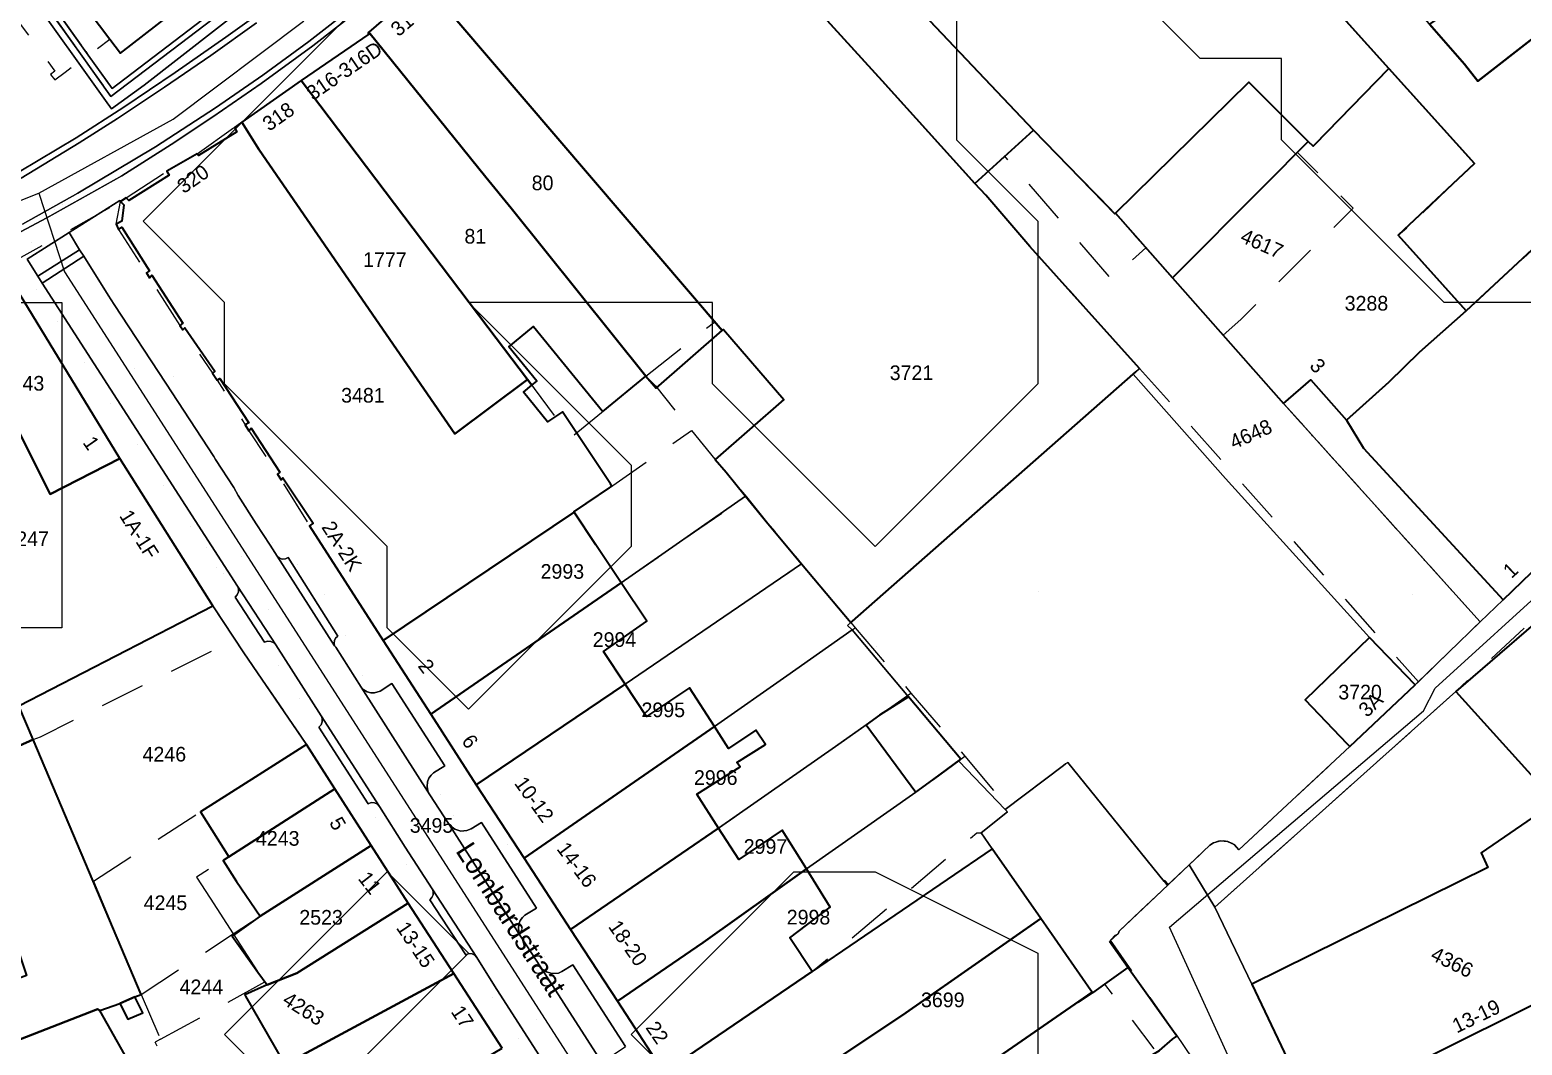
# Model space of a CAD drawing. Header units: metres. Extents: x 0 to 105485, y 0 to 425721.
# Drawn here: x 105150.5 to 105242.3, y 425186.8 to 425249.3 of the extents above; entities that cross this region are included whole.
import ezdxf
from ezdxf.enums import TextEntityAlignment as Align

# ---------------------------------------------------------------- set-up
doc = ezdxf.new("R2010")
doc.units = ezdxf.units.M
doc.header["$MEASUREMENT"] = 0
doc.linetypes.add('IE-TERREINAFSCHEIDING_KUNSTMATIG-SO', pattern=[11, 4, -1, 4, -2])
doc.linetypes.add('KG-PERCEEL-SO', pattern=[19, 5.5, -4, 5.5, -4])
for name, color, linetype, lineweight in [('B-XX-GK-KADEMUUR-G', 150, 'Continuous', 18), ('B-XX-GR-BOOM-G', 90, 'Continuous', 13), ('B-XX-IE-MEUBILAIR-G', 7, 'Continuous', 18), ('B-XX-IE-TERREINAFSCHEIDING_KUNSTMATIG_HEKWERK-G', 20, 'IE-TERREINAFSCHEIDING_KUNSTMATIG-SO', 18), ('B-XX-IE-TERREINAFSCHEIDING_KUNSTMATIG_MUUR-G', 90, 'IE-TERREINAFSCHEIDING_KUNSTMATIG-SO', 18), ('B-XX-KG-GRENS_PERCEEL-G', 150, 'KG-PERCEEL-SO', 18), ('B-XX-KG-GRENS_PERCEEL-T', 150, 'KG-PERCEEL-SO', 18), ('B-XX-OG-BEBOUWING-G', 7, 'Continuous', 35), ('B-XX-OG-BEBOUWING_HUISNUMMER-T', 7, 'Continuous', 18), ('B-XX-OG-BEBOUWING_STRAATNAAM-T', 7, 'Continuous', 18), ('B-XX-OG-GRENS-G', 7, 'Continuous', 18), ('B-XX-OG-TERREIN_ERF-G', 7, 'Continuous', 18), ('B-XX-VH-OPENVERHARDING-G', 90, 'Continuous', 18), ('B-XX-VH-OPENVERHARDING_BETONSTRAATSTEEN-G', 90, 'Continuous', 18), ('B-XX-VW-MARKERING-G', 7, 'Continuous', 18)]:
    doc.layers.add(name, color=color, linetype=linetype, lineweight=lineweight)
doc.layers.add('GIS-WEGVAKKEN', color=2, linetype='Continuous')

msp = doc.modelspace()

# ---------------------------------------------------------------- linework, layer by layer
at = {"layer": 'B-XX-GK-KADEMUUR-G', "ltscale": 0.5}
msp.add_lwpolyline([(105150.916, 425252.2), (105150.879, 425252.234), (105150.548, 425251.993), (105150.657, 425251.839), (105151.146, 425251.154), (105151.203, 425251.195), (105153.841, 425247.494), (105155.303, 425245.443), (105155.506, 425245.158), (105168.211, 425254.835), (105167.999, 425255.114), (105155.581, 425245.656), (105154.123, 425247.701)], close=True, dxfattribs=at)
at = {"layer": 'B-XX-GR-BOOM-G', "color": 0, "true_color": 0x604a38}
for points in [[(105212.531, 425214.753, 3.148), (105212.531, 425214.753, 5.948)], [(105235.521, 425214.542, 2.593), (105235.521, 425214.542, 5.393)], [(105202.618, 425211.379, 2.885), (105202.618, 425211.379, 5.685)]]:
    msp.add_polyline3d(points, dxfattribs=at)
at = {"layer": 'B-XX-IE-MEUBILAIR-G', "color": 0, "true_color": 0x604a38}
for points in [[(105167.677, 425248.542, 3.32), (105167.677, 425248.542, 4.82)], [(105154.059, 425242.62, 3.304), (105154.059, 425242.62, 4.804)], [(105155.994, 425240.712, 3.288), (105155.994, 425240.712, 4.788)], [(105152.537, 425238.496, 3.304), (105152.537, 425238.496, 4.804)], [(105152.03, 425238.186, 3.302), (105152.03, 425238.186, 4.802)], [(105150.636, 425236.207, 3.291), (105150.636, 425236.207, 4.791)], [(105150.94, 425233.324, 3.231), (105150.94, 425233.324, 6.231)], [(105152.254, 425231.33, 3.109), (105152.254, 425231.33, 6.109)], [(105153.89, 425228.814, 2.974), (105153.89, 425228.814, 5.974)], [(105156.966, 425228.459, 2.895), (105156.966, 425228.459, 4.395)], [(105159.374, 425227.942, 2.925), (105159.374, 425227.942, 4.425)], [(105155.485, 425226.309, 2.877), (105155.485, 425226.309, 5.877)], [(105157.132, 425223.754, 2.782), (105157.132, 425223.754, 5.782)], [(105156.192, 425222.704, 2.796), (105156.192, 425222.704, 4.296)], [(105158.763, 425221.247, 2.652), (105158.763, 425221.247, 5.652)], [(105160.376, 425218.751, 2.518), (105160.376, 425218.751, 5.518)], [(105161.369, 425217.414, 2.44), (105161.369, 425217.414, 5.44)], [(105165.449, 425217.747, 2.435), (105165.449, 425217.747, 5.435)], [(105163.518, 425216.904, 2.388), (105163.518, 425216.904, 5.388)], [(105161.979, 425216.206, 2.406), (105161.979, 425216.206, 5.406)], [(105162.437, 425215.829, 2.421), (105162.437, 425215.829, 5.421)], [(105167.012, 425216.416, 2.297), (105167.012, 425216.416, 5.297)], [(105168.634, 425214.549, 2.245), (105168.634, 425214.549, 3.745)], [(105165.21, 425213.618, 2.275), (105165.21, 425213.618, 3.775)], [(105169.933, 425212.008, 2.246), (105169.933, 425212.008, 3.746)], [(105169.457, 425211.109, 2.219), (105169.457, 425211.109, 3.719)], [(105165.821, 425210.181, 2.279), (105165.821, 425210.181, 5.279)], [(105166.785, 425209.672, 2.241), (105166.785, 425209.672, 3.741)], [(105170.988, 425209.559, 2.226), (105170.988, 425209.559, 5.226)], [(105167.123, 425208.175, 2.237), (105167.123, 425208.175, 5.237)], [(105175.764, 425202.237, 2.055), (105175.764, 425202.237, 5.055)], [(105175.698, 425201.366, 2.007), (105175.698, 425201.366, 3.507)], [(105176.556, 425200.946, 2.008), (105176.556, 425200.946, 5.008)], [(105171.806, 425200.835, 1.969), (105171.806, 425200.835, 4.969)], [(105179.907, 425199.16, 1.97), (105179.907, 425199.16, 3.47)], [(105173.601, 425199.019, 1.926), (105173.601, 425199.019, 3.426)], [(105173.706, 425197.939, 1.896), (105173.706, 425197.939, 4.896)], [(105181.289, 425193.538, 1.809), (105181.289, 425193.538, 4.809)], [(105181.383, 425192.51, 1.788), (105181.383, 425192.51, 3.288)], [(105182.147, 425192.277, 1.787), (105182.147, 425192.277, 4.787)], [(105179.098, 425190.489, 1.67), (105179.098, 425190.489, 3.17)], [(105178.968, 425189.792, 1.666), (105178.968, 425189.792, 4.666)], [(105181.689, 425188.424, 1.638), (105181.689, 425188.424, 3.138)], [(105180.577, 425187.249, 1.63), (105180.577, 425187.249, 4.63)]]:
    msp.add_polyline3d(points, dxfattribs=at)
at = {"layer": 'B-XX-IE-TERREINAFSCHEIDING_KUNSTMATIG_HEKWERK-G', "ltscale": 0.5, "flags": 128}
for points in [[(105220.796, 425234.005), (105217.286, 425237.989)], [(105239.712, 425212.859), (105227.625, 425226.28)]]:
    msp.add_lwpolyline(points, dxfattribs=at)
at = {"layer": 'B-XX-IE-TERREINAFSCHEIDING_KUNSTMATIG_HEKWERK-G', "color": 0, "ltscale": 0.5, "true_color": 0x8c7868}
for points in [[(105220.796, 425234.005, 3.39), (105219.041, 425235.997, 3.433), (105217.286, 425237.989, 3.491)], [(105239.712, 425212.859, 1.827), (105237.985, 425214.776, 2.097), (105236.259, 425216.694, 2.281), (105234.532, 425218.611, 2.52), (105232.805, 425220.528, 2.744), (105231.078, 425222.445, 2.862), (105229.352, 425224.363, 2.967), (105227.625, 425226.28, 3.069)]]:
    msp.add_polyline3d(points, dxfattribs=at)
at = {"layer": 'B-XX-IE-TERREINAFSCHEIDING_KUNSTMATIG_MUUR-G', "ltscale": 0.5, "flags": 128}
for points in [[(105150.657, 425251.839), (105151.146, 425251.154), (105151.203, 425251.195), (105153.841, 425247.494), (105155.303, 425245.443), (105155.506, 425245.158)], [(105150.916, 425252.2), (105154.123, 425247.701), (105155.581, 425245.656)], [(105163.688, 425210.952), (105167.53, 425205.332)], [(105218.05, 425191.618), (105216.91, 425193.223), (105217.476, 425193.737)]]:
    msp.add_lwpolyline(points, dxfattribs=at)
at = {"layer": 'B-XX-IE-TERREINAFSCHEIDING_KUNSTMATIG_MUUR-G', "color": 0, "ltscale": 0.5, "true_color": 0x8c7868}
for points in [[(105150.657, 425251.839, 3.67), (105151.146, 425251.154, 3.3), (105151.203, 425251.195, 3.3), (105152.522, 425249.345, 3.137), (105153.841, 425247.494, 3.259), (105155.303, 425245.443, 3.31), (105155.506, 425245.158, 3.303)], [(105150.916, 425252.2, 3.631), (105152.519, 425249.95, 3.169), (105154.123, 425247.701, 2.919), (105155.581, 425245.656, 3.288)], [(105163.688, 425210.952, 2.425), (105164.969, 425209.079, 2.394), (105166.249, 425207.205, 2.291), (105167.53, 425205.332, 0)], [(105218.05, 425191.618, 1.607), (105216.91, 425193.223, 1.607), (105217.476, 425193.737, 1.587)]]:
    msp.add_polyline3d(points, dxfattribs=at)
at = {"layer": 'B-XX-KG-GRENS_PERCEEL-G', "ltscale": 0.5, "flags": 128}
for points in [[(105190.934, 425265.798), (105202.118, 425253.777), (105212.234, 425243.088), (105215.123, 425240.129)], [(105187.534, 425262.982), (105198.697, 425250.771), (105202.942, 425246.118), (105208.632, 425239.816)], [(105236.585, 425249.593), (105238.736, 425247.138), (105239.56, 425246.089), (105250.564, 425254.684)], [(105171.38, 425249.101), (105174.832, 425252.129)], [(105174.832, 425252.129), (105182.14, 425243.565), (105192.646, 425231.314)], [(105148.804, 425251.127), (105152.07, 425246.722), (105151.8, 425246.516), (105152.065, 425246.186), (105152.694, 425246.656), (105155.45, 425248.678), (105156.098, 425247.817), (105159.006, 425250.083), (105159.185, 425250.111)], [(105231.466, 425249.793), (105234.101, 425246.871)], [(105167.202, 425246.132), (105171.381, 425248.99), (105171.322, 425249.05), (105171.38, 425249.101)], [(105171.38, 425249.101), (105178.567, 425240.203), (105180.128, 425238.284), (105188.401, 425227.969)], [(105238.852, 425231.986), (105239.649, 425232.691), (105246.734, 425239.267), (105255.834, 425247.763)], [(105228.476, 425241.722), (105229.141, 425242.391), (105229.432, 425242.101), (105234.101, 425246.871)], [(105234.101, 425246.871), (105239.366, 425241.03), (105235.193, 425237.078)], [(105163.566, 425243.577), (105167.128, 425246.081), (105167.202, 425246.132)], [(105167.202, 425246.132), (105178.693, 425230.973), (105181.135, 425227.766)], [(105160.807, 425241.642), (105163.113, 425243.259)], [(105163.113, 425243.259), (105163.566, 425243.577)], [(105163.566, 425243.577), (105164.619, 425241.876), (105176.669, 425224.412), (105181.135, 425227.766)], [(105158.951, 425240.557), (105160.807, 425241.642)], [(105208.632, 425239.816), (105210.46, 425241.48), (105217.02, 425233.93), (105219.144, 425235.854)], [(105228.476, 425241.722), (105220.788, 425233.998)], [(105223.896, 425230.489), (105224.991, 425231.453), (105231.899, 425238.298), (105230.128, 425240.041), (105228.476, 425241.722)], [(105156.444, 425238.934), (105158.951, 425240.557)], [(105208.632, 425239.816), (105209.31, 425239.095), (105211.31, 425236.771)], [(105215.123, 425240.129), (105217.268, 425237.971), (105219.144, 425235.854)], [(105148.895, 425234.663), (105156.106, 425238.707)], [(105155.826, 425237.31), (105156.106, 425238.707)], [(105156.106, 425238.707), (105156.444, 425238.934)], [(105241.121, 425214.22), (105245.776, 425218.704), (105249.02, 425221.89), (105257.851, 425230.772), (105264.433, 425237.71)], [(105155.826, 425237.31), (105155.972, 425236.981), (105157.705, 425234.316), (105157.88, 425234.017), (105159.751, 425231.082), (105161.764, 425228.16), (105162.052, 425227.728), (105163.989, 425224.615), (105165.766, 425221.934), (105165.986, 425221.59), (105167.718, 425218.776), (105172.257, 425211.726)], [(105211.31, 425236.771), (105212.021, 425235.945), (105218.771, 425228.442)], [(105238.852, 425231.986), (105234.666, 425236.641), (105235.193, 425237.078)], [(105219.144, 425235.854), (105220.788, 425233.998)], [(105265.464, 425236.42), (105257.047, 425227.326), (105247.94, 425217.643), (105247.45, 425217.109), (105238.213, 425208.59), (105223.388, 425195.326), (105225.668, 425190.601)], [(105148.895, 425234.663), (105155.879, 425223.198), (105156.058, 425222.915)], [(105220.788, 425233.998), (105223.896, 425230.489)], [(105145.661, 425232.875), (105151.778, 425220.705), (105156.058, 425222.915)], [(105188.401, 425227.969), (105192.646, 425231.314)], [(105238.852, 425231.986), (105235.988, 425229.449), (105234.096, 425227.591), (105231.485, 425225.263), (105232.571, 425223.496), (105241.121, 425214.22)], [(105223.896, 425230.489), (105226.681, 425227.329), (105239.712, 425212.859)], [(105139.088, 425229.898), (105144.787, 425215.791), (105149.226, 425204.949), (105150.728, 425205.637)], [(105218.771, 425228.442), (105235.911, 425209.188)], [(105181.135, 425227.766), (105183.782, 425224.17), (105188.401, 425227.969)], [(105188.401, 425227.969), (105188.991, 425227.368), (105191.211, 425224.634)], [(105186.167, 425221.112), (105191.211, 425224.634)], [(105191.211, 425224.634), (105192.642, 425222.87), (105193.35, 425222.06), (105194.585, 425220.542)], [(105156.058, 425222.915), (105161.779, 425213.857), (105163.137, 425211.791)], [(105172.257, 425211.726), (105181.374, 425217.85), (105186.167, 425221.112)], [(105175.177, 425207.19), (105186.896, 425215.266), (105191.725, 425218.632), (105194.585, 425220.542)], [(105194.585, 425220.542), (105195.912, 425218.911), (105197.98, 425216.439)], [(105187.139, 425209.034), (105194.05, 425213.777), (105197.98, 425216.439)], [(105197.98, 425216.439), (105201.008, 425212.822)], [(105239.712, 425212.859), (105241.121, 425214.22)], [(105201.008, 425212.822), (105201.278, 425212.505)], [(105235.911, 425209.188), (105239.712, 425212.859)], [(105180.916, 425198.342), (105192.623, 425206.435), (105197.078, 425209.553), (105201.093, 425212.375)], [(105201.093, 425212.375), (105201.278, 425212.505)], [(105201.278, 425212.505), (105204.708, 425208.492)], [(105235.716, 425208.999), (105232.914, 425211.912), (105228.95, 425208.077), (105231.693, 425205.195)], [(105150.728, 425205.637), (105151.174, 425205.802), (105163.137, 425211.791)], [(105163.137, 425211.791), (105163.688, 425210.952), (105167.535, 425205.325)], [(105172.257, 425211.726), (105175.177, 425207.19)], [(105235.716, 425208.999), (105235.911, 425209.188)], [(105177.978, 425202.842), (105187.139, 425209.034)], [(105202.773, 425207.12), (105204.708, 425208.492)], [(105204.708, 425208.492), (105208.023, 425204.611)], [(105231.693, 425205.195), (105235.716, 425208.999)], [(105175.177, 425207.19), (105177.877, 425202.996), (105177.978, 425202.842)], [(105183.777, 425193.959), (105192.881, 425200.189), (105200.076, 425205.209), (105202.773, 425207.12)], [(105150.728, 425205.637), (105154.394, 425197.013), (105154.432, 425196.925)], [(105161.011, 425201.182), (105164.604, 425203.472), (105167.535, 425205.325)], [(105167.535, 425205.325), (105171.512, 425199.128)], [(105207.78, 425204.426), (105208.023, 425204.611)], [(105208.023, 425204.611), (105210.649, 425201.454)], [(105224.878, 425198.855), (105231.693, 425205.195)], [(105186.66, 425189.543), (105191.931, 425193.165), (105198.277, 425197.678), (105206.057, 425203.149), (105207.735, 425204.382)], [(105207.735, 425204.382), (105207.78, 425204.426)], [(105210.649, 425201.454), (105214.208, 425204.13), (105214.357, 425204.218), (105220.276, 425196.901)], [(105177.978, 425202.842), (105180.916, 425198.342)], [(105244.345, 425201.807), (105239.762, 425198.662), (105240.171, 425197.766), (105231.328, 425193.397), (105225.668, 425190.601)], [(105154.432, 425196.925), (105161.011, 425201.182)], [(105161.011, 425201.182), (105162.772, 425198.427), (105160.767, 425197.165), (105161.618, 425195.877)], [(105209.02, 425199.89), (105210.639, 425201.185), (105210.491, 425201.335), (105210.649, 425201.454)], [(105164.687, 425194.77), (105171.512, 425199.128)], [(105171.512, 425199.128), (105173.788, 425195.582)], [(105189.52, 425185.162), (105198.643, 425191.379), (105208.752, 425199.892)], [(105208.752, 425199.892), (105209.02, 425199.89)], [(105220.472, 425196.659), (105223.094, 425199.139)], [(105224.878, 425198.855), (105224.692, 425199.077), (105224.458, 425199.249), (105224.191, 425199.361), (105223.904, 425199.406), (105223.615, 425199.383), (105223.34, 425199.292), (105223.094, 425199.139)], [(105180.916, 425198.342), (105183.777, 425193.959)], [(105154.432, 425196.925), (105157.368, 425189.961)], [(105217.51, 425193.86), (105220.472, 425196.659)], [(105220.276, 425196.901), (105220.472, 425196.659)], [(105161.618, 425195.877), (105163.034, 425193.684)], [(105164.977, 425190.737), (105165.114, 425190.547), (105166.936, 425191.275), (105173.788, 425195.582)], [(105173.788, 425195.582), (105173.821, 425195.53), (105176.602, 425191.249)], [(105163.034, 425193.684), (105164.687, 425194.77)], [(105157.368, 425189.961), (105163.034, 425193.684)], [(105163.034, 425193.684), (105164.555, 425191.326)], [(105183.777, 425193.959), (105186.66, 425189.543)], [(105220.996, 425187.517), (105216.969, 425193.299), (105217.51, 425193.86)], [(105225.668, 425190.601), (105229.467, 425182.619), (105250.519, 425193.089)], [(105160.702, 425182.646), (105165.156, 425185.337), (105166.054, 425185.894), (105166.201, 425185.655), (105176.602, 425191.249)], [(105164.555, 425191.326), (105164.977, 425190.737)], [(105176.602, 425191.249), (105179.577, 425186.666)], [(105145.559, 425185.508), (105154.681, 425189.062), (105154.829, 425188.971), (105156.053, 425189.407), (105156.98, 425189.816), (105157.368, 425189.961)], [(105157.368, 425189.961), (105158.564, 425187.211)], [(105158.564, 425187.211), (105164.977, 425190.737)], [(105195.144, 425176.443), (105204.066, 425181.952), (105212.663, 425187.889), (105215.868, 425190.064), (105216.617, 425190.593), (105219.652, 425186.63)], [(105186.66, 425189.543), (105189.52, 425185.162)], [(105158.564, 425187.211), (105158.226, 425187.025)], [(105220.996, 425187.517), (105228.239, 425176.834), (105226.982, 425176.174)], [(105160.702, 425182.646), (105158.226, 425187.025)]]:
    msp.add_lwpolyline(points, dxfattribs=at)
at = {"layer": 'B-XX-OG-BEBOUWING-G', "ltscale": 0.5}
for points in [[(105231.466, 425249.793), (105229.52, 425251.954), (105227.388, 425249.919), (105226.061, 425251.241), (105223.052, 425254.334), (105220.5, 425251.946), (105211.146, 425261.347), (105199.742, 425273.094), (105190.934, 425265.798), (105202.118, 425253.777), (105212.234, 425243.088), (105217.249, 425237.953), (105217.286, 425237.989), (105225.478, 425246.036), (105229.141, 425242.391), (105229.432, 425242.101), (105229.522, 425242.189), (105234.101, 425246.871)], [(105176.869, 425263.44), (105176.67, 425263.712), (105176.418, 425264.057), (105176.144, 425264.434), (105175.847, 425264.842), (105175.55, 425265.249), (105175.203, 425265.726), (105173.927, 425267.476), (105173.778, 425267.367), (105173.503, 425267.749), (105164.256, 425260.896), (105164.518, 425260.543), (105155.541, 425255.384), (105155.509, 425255.176), (105152.038, 425253.212), (105152.145, 425253.069), (105155.45, 425248.678), (105156.098, 425247.817), (105159.006, 425250.083), (105159.185, 425250.111), (105167.516, 425256.2), (105167.574, 425256.05)], [(105190.934, 425265.798), (105187.534, 425262.982), (105198.697, 425250.771), (105202.942, 425246.118), (105208.632, 425239.816), (105212.234, 425243.088), (105202.118, 425253.777)], [(105187.534, 425262.982), (105187.043, 425262.575), (105187.22, 425262.395), (105175.46, 425252.288), (105175.253, 425252.498), (105174.832, 425252.129), (105193.105, 425230.78), (105193.179, 425230.845), (105196.888, 425226.539), (105192.66, 425222.85), (105193.35, 425222.06), (105194.542, 425220.595), (105195.912, 425218.911), (105197.981, 425216.439), (105201.008, 425212.822), (105201.116, 425212.917), (105218.372, 425228.091), (105218.54, 425228.24), (105218.771, 425228.442), (105212.021, 425235.945), (105209.31, 425239.095), (105208.632, 425239.816), (105202.942, 425246.118), (105198.697, 425250.771)], [(105250.564, 425254.684), (105248.701, 425257.654), (105239.399, 425251.419), (105238.711, 425251.009), (105236.585, 425249.593), (105238.736, 425247.138), (105239.56, 425246.089)], [(105255.834, 425247.763), (105255.211, 425248.51), (105250.827, 425254.265), (105250.564, 425254.684), (105239.56, 425246.089), (105238.736, 425247.138), (105236.585, 425249.593), (105234.345, 425252.149), (105231.466, 425249.793), (105234.101, 425246.871), (105239.366, 425241.03), (105234.666, 425236.641), (105238.852, 425231.986)], [(105171.38, 425249.101), (105178.567, 425240.203), (105180.128, 425238.284), (105188.401, 425227.969), (105189.038, 425227.232), (105193.105, 425230.78), (105174.832, 425252.129)], [(105180.128, 425238.284), (105178.567, 425240.203), (105171.38, 425249.101), (105171.322, 425249.05), (105171.381, 425248.99), (105167.202, 425246.132), (105178.693, 425230.973), (105181.135, 425227.766), (105181.398, 425227.406), (105181.708, 425227.66), (105179.979, 425229.777), (105181.507, 425231.025), (105185.77, 425225.805), (105188.401, 425227.969)], [(105255.834, 425247.763), (105238.852, 425231.986), (105235.988, 425229.449), (105234.096, 425227.591), (105231.484, 425225.263), (105232.543, 425223.542), (105241.121, 425214.22), (105245.776, 425218.704), (105243.533, 425220.927), (105246.716, 425223.995), (105249.02, 425221.89), (105257.851, 425230.772), (105264.433, 425237.71), (105258.039, 425245.12)], [(105238.852, 425231.986), (105234.666, 425236.641), (105239.366, 425241.03), (105234.101, 425246.871), (105229.522, 425242.189), (105229.432, 425242.101), (105229.141, 425242.391), (105226.431, 425239.668), (105220.796, 425234.005), (105227.625, 425226.28), (105229.297, 425227.744), (105231.484, 425225.263), (105234.096, 425227.591), (105235.988, 425229.449)], [(105167.202, 425246.132), (105163.566, 425243.577), (105164.619, 425241.876), (105176.669, 425224.412), (105181.135, 425227.766), (105178.693, 425230.973)], [(105183.992, 425219.608), (105183.98, 425219.625), (105186.32, 425221.214), (105186.225, 425221.358), (105183.287, 425225.782), (105182.363, 425225.168), (105180.88, 425226.984), (105181.398, 425227.406), (105181.135, 425227.766), (105176.669, 425224.412), (105164.619, 425241.876), (105163.566, 425243.577), (105163.113, 425243.259), (105163.26, 425242.99), (105160.895, 425241.522), (105160.807, 425241.642), (105158.951, 425240.557), (105159.098, 425240.318), (105156.613, 425238.762), (105156.444, 425238.934), (105156.106, 425238.707), (105156.313, 425238.497), (105156.185, 425237.486), (105155.826, 425237.31), (105155.972, 425236.981), (105156.182, 425237.128), (105157.884, 425234.434), (105157.705, 425234.316), (105157.88, 425234.017), (105158.031, 425234.165), (105159.94, 425231.23), (105159.751, 425231.082), (105159.936, 425230.813), (105160.056, 425230.931), (105161.908, 425228.265), (105161.764, 425228.16), (105162.052, 425227.728), (105162.201, 425227.816), (105163.993, 425225.091), (105163.767, 425224.98), (105163.989, 425224.615), (105164.139, 425224.762), (105165.901, 425222.067), (105165.766, 425221.934), (105165.986, 425221.59), (105166.077, 425221.708), (105167.957, 425218.923), (105167.718, 425218.776), (105172.257, 425211.726)], [(105247.45, 425217.109), (105245.745, 425215.251), (105243.583, 425213.216), (105238.213, 425208.59), (105244.345, 425201.807), (105244.495, 425201.925), (105245.142, 425201.056), (105249.474, 425204.585), (105253.059, 425207.505), (105251.989, 425208.967), (105253.619, 425210.179), (105255.871, 425212.332), (105257.9, 425209.486), (105262.978, 425214.74), (105264.241, 425216.157), (105274.463, 425227.349), (105265.464, 425236.42), (105257.047, 425227.326)], [(105149.09, 425234.343), (105148.895, 425234.663), (105145.661, 425232.875), (105151.778, 425220.705), (105156.058, 425222.915)], [(105156.058, 425222.915), (105151.778, 425220.705), (105145.661, 425232.875), (105145.186, 425232.612), (105139.453, 425230.061), (105139.179, 425229.939), (105139.088, 425229.898), (105145.292, 425214.54), (105147.127, 425210.029), (105149.226, 425204.949), (105150.726, 425205.636), (105149.846, 425207.712), (105161.779, 425213.857)], [(105141.718, 425197.663), (105147.451, 425199.606), (105150.323, 425191.125), (105144.438, 425188.945), (105145.558, 425185.508), (105154.681, 425189.062), (105154.829, 425188.971), (105156.053, 425189.407), (105156.98, 425189.816), (105157.368, 425189.961), (105150.726, 425205.636), (105149.226, 425204.949), (105147.127, 425210.029), (105145.292, 425214.54), (105139.088, 425229.898), (105131.862, 425227.492)], [(105186.896, 425215.266), (105185.331, 425217.606), (105183.992, 425219.608), (105172.257, 425211.726), (105175.177, 425207.19)], [(105186.896, 425215.266), (105175.177, 425207.19), (105177.978, 425202.842), (105187.139, 425209.034), (105185.809, 425211.053), (105188.475, 425212.904)], [(105232.914, 425211.912), (105228.95, 425208.077), (105231.51, 425205.387), (105231.693, 425205.195), (105235.716, 425208.999)], [(105192.623, 425206.435), (105191.088, 425208.802), (105188.452, 425207.04), (105187.139, 425209.034), (105177.978, 425202.842), (105180.916, 425198.342)], [(105204.561, 425208.253), (105202.773, 425207.12), (105201.961, 425206.545), (105205.003, 425202.407), (105206.058, 425203.149), (105207.78, 425204.426)], [(105192.882, 425200.189), (105191.536, 425202.279), (105194.2, 425203.952), (105193.994, 425204.222), (105195.761, 425205.337), (105195.173, 425206.206), (105193.496, 425205.089), (105192.623, 425206.435), (105180.916, 425198.342), (105183.777, 425193.959)], [(105162.772, 425198.426), (105169.289, 425202.592), (105167.53, 425205.332), (105164.604, 425203.472), (105161.011, 425201.182)], [(105169.289, 425202.592), (105162.772, 425198.426), (105162.417, 425198.203), (105162.411, 425198.199), (105163.235, 425196.905), (105164.687, 425194.77), (105171.512, 425199.128)], [(105245.816, 425199.889), (105245.142, 425201.056), (105244.495, 425201.925), (105244.345, 425201.807), (105239.762, 425198.662), (105240.171, 425197.766), (105225.668, 425190.601), (105229.467, 425182.619), (105250.519, 425193.089)], [(105198.277, 425197.678), (105196.785, 425200.058), (105194.12, 425198.266), (105192.882, 425200.189), (105183.777, 425193.959), (105186.66, 425189.543), (105191.931, 425193.165)], [(105173.788, 425195.582), (105171.512, 425199.128), (105164.687, 425194.77), (105162.969, 425193.537), (105164.555, 425191.326), (105165.114, 425190.547), (105166.936, 425191.275)], [(105189.52, 425185.162), (105192.332, 425180.802), (105204.184, 425188.7), (105212.689, 425194.625), (105209.7, 425198.914), (105198.643, 425191.379)], [(105198.277, 425197.678), (105191.931, 425193.165), (105186.66, 425189.543), (105189.52, 425185.162), (105198.643, 425191.379), (105197.262, 425193.445), (105199.75, 425195.328)], [(105173.788, 425195.582), (105166.936, 425191.275), (105165.114, 425190.547), (105164.569, 425190.304), (105163.739, 425189.934), (105163.779, 425189.864), (105166.054, 425185.894), (105166.201, 425185.655), (105176.601, 425191.249)], [(105192.332, 425180.802), (105195.144, 425176.443), (105204.066, 425181.952), (105206.08, 425183.343), (105215.841, 425190.102), (105215.77, 425190.205), (105212.689, 425194.625), (105204.184, 425188.7)], [(105179.577, 425186.666), (105176.601, 425191.249), (105166.201, 425185.655), (105166.054, 425185.894), (105165.156, 425185.337), (105168.183, 425180.844), (105167.434, 425180.344), (105167.963, 425179.625), (105168.831, 425180.153), (105168.768, 425180.262)], [(105195.144, 425176.443), (105197.465, 425172.829), (105205.039, 425177.478), (105208.427, 425179.59), (105212.333, 425182.025), (105215.113, 425183.866), (105215.794, 425184.317), (105215.949, 425184.046), (105219.789, 425186.4), (105219.994, 425186.526), (105220.799, 425187.219), (105221.047, 425187.398), (105218.05, 425191.618), (105216.617, 425190.593), (105215.868, 425190.064), (105215.85, 425190.09), (105215.841, 425190.102), (105206.08, 425183.343), (105204.066, 425181.952)], [(105156.003, 425179.569), (105158.361, 425181.11), (105158.99, 425181.611), (105154.829, 425188.971), (105154.681, 425189.062), (105145.558, 425185.508), (105147.044, 425180.95), (105153.297, 425184.192), (105155.486, 425179.231)], [(105156.98, 425189.816), (105156.053, 425189.407), (105156.551, 425188.45), (105157.477, 425188.829)]]:
    msp.add_lwpolyline(points, close=True, dxfattribs=at)
at = {"layer": 'B-XX-OG-GRENS-G'}
for points in [[(105207.5, 425257.5, 2.85), (105207.5, 425242.5, 3.406), (105212.5, 425237.5, 3.451), (105212.5, 425227.5, 3.462), (105207.5, 425222.5, 3.506), (105202.5, 425217.5, 3.415), (105192.5, 425227.5, 3.599), (105192.5, 425232.5, 3.504), (105187.5, 425232.5, 3.589), (105182.5, 425232.5, 2.804), (105177.5, 425232.5, 2.792), (105182.5, 425227.5, 2.762), (105187.5, 425222.5, 2.417), (105187.5, 425217.5, 2.42), (105177.5, 425207.5, 2.241), (105172.5, 425212.5, 2.306), (105172.5, 425217.5, 2.323), (105167.5, 425222.5, 2.581), (105162.5, 425227.5, 2.928), (105162.5, 425232.5, 3.067), (105157.5, 425237.5, 3.421), (105167.5, 425247.5, 3.306), (105172.5, 425252.5, 3.312)], [(105252.5, 425252.5, 2.21), (105257.5, 425247.5, 1.962), (105257.5, 425232.5, 1.679), (105242.5, 425232.5, 3.932), (105237.5, 425232.5, 4.255), (105227.5, 425242.5, 3.48), (105227.5, 425247.5, 3.454), (105222.5, 425247.5, 3.487), (105212.5, 425257.5, 3.109)]]:
    msp.add_polyline3d(points, dxfattribs=at)
for points in [[(105137.5, 425232.5, 3.274), (105152.5, 425232.5, 3.099), (105152.5, 425227.5, 2.962), (105152.5, 425212.5, 2.273), (105137.5, 425212.5, 2.327), (105132.5, 425222.5, 2.94)], [(105172.5, 425197.5, 1.87), (105177.5, 425192.5, 1.669), (105167.5, 425182.5, 1.889), (105162.5, 425187.5, 2.269)], [(105197.5, 425197.5, 1.758), (105202.5, 425197.5, 1.781), (105212.5, 425192.5, 1.626), (105212.5, 425182.5, 1.521), (105207.5, 425172.5, 1.243), (105197.5, 425172.5, 1.433), (105192.5, 425182.5, 1.642), (105187.5, 425187.5, 1.752)]]:
    msp.add_polyline3d(points, close=True, dxfattribs=at)
at = {"layer": 'B-XX-OG-TERREIN_ERF-G', "ltscale": 0.5}
for points in [[(105217.286, 425237.989), (105220.796, 425234.005), (105226.431, 425239.668), (105229.141, 425242.391), (105225.478, 425246.036)], [(105220.796, 425234.005), (105217.286, 425237.989), (105217.249, 425237.953), (105212.234, 425243.088), (105208.632, 425239.816), (105209.31, 425239.095), (105212.021, 425235.945), (105218.771, 425228.442), (105218.54, 425228.24), (105218.372, 425228.091), (105224.04, 425221.667), (105232.914, 425211.912), (105235.716, 425208.999), (105235.818, 425209.098), (105239.712, 425212.859), (105227.625, 425226.28)], [(105186.896, 425215.266), (105194.542, 425220.595), (105193.35, 425222.06), (105192.66, 425222.85), (105196.888, 425226.539), (105193.179, 425230.845), (105193.105, 425230.78), (105189.038, 425227.232), (105188.401, 425227.969), (105185.77, 425225.805), (105181.507, 425231.025), (105179.979, 425229.777), (105181.708, 425227.66), (105181.398, 425227.406), (105180.88, 425226.984), (105182.363, 425225.168), (105183.287, 425225.782), (105186.225, 425221.358), (105186.32, 425221.214), (105183.98, 425219.625), (105183.992, 425219.608), (105185.331, 425217.606)], [(105232.914, 425211.912), (105224.04, 425221.667), (105218.372, 425228.091), (105201.116, 425212.917), (105201.008, 425212.822), (105200.798, 425212.645), (105201.093, 425212.375), (105204.561, 425208.253), (105207.78, 425204.426), (105207.66, 425204.308), (105210.491, 425201.335), (105214.086, 425204.038), (105214.208, 425204.13), (105214.357, 425204.218), (105220.276, 425196.901), (105220.307, 425196.99), (105220.536, 425196.72), (105221.815, 425197.93), (105223.094, 425199.139), (105223.318, 425199.282), (105223.741, 425199.402), (105224.179, 425199.364), (105224.575, 425199.174), (105224.878, 425198.855), (105231.693, 425205.195), (105231.51, 425205.387), (105228.95, 425208.077)], [(105231.484, 425225.263), (105229.297, 425227.744), (105227.625, 425226.28), (105239.712, 425212.859), (105241.121, 425214.22), (105232.543, 425223.542)], [(105197.981, 425216.439), (105195.912, 425218.911), (105194.542, 425220.595), (105186.896, 425215.266), (105188.475, 425212.904), (105185.809, 425211.053), (105187.139, 425209.034)], [(105197.981, 425216.439), (105187.139, 425209.034), (105188.452, 425207.04), (105191.088, 425208.802), (105192.623, 425206.435), (105197.078, 425209.553), (105201.093, 425212.375), (105200.798, 425212.645), (105201.008, 425212.822)], [(105201.961, 425206.545), (105202.773, 425207.12), (105204.561, 425208.253), (105201.093, 425212.375), (105197.078, 425209.553), (105192.623, 425206.435), (105193.496, 425205.089), (105195.173, 425206.206), (105195.761, 425205.337), (105193.994, 425204.222), (105194.2, 425203.952), (105191.536, 425202.279), (105192.882, 425200.189), (105200.076, 425205.209)], [(105239.762, 425198.662), (105244.345, 425201.807), (105238.213, 425208.59), (105223.388, 425195.326), (105225.668, 425190.601), (105240.171, 425197.766)], [(105205.003, 425202.407), (105201.961, 425206.545), (105200.076, 425205.209), (105192.882, 425200.189), (105194.12, 425198.266), (105196.785, 425200.058), (105198.277, 425197.678)], [(105210.491, 425201.335), (105207.66, 425204.308), (105207.78, 425204.426), (105206.058, 425203.149), (105205.003, 425202.407), (105198.277, 425197.678), (105199.75, 425195.328), (105197.262, 425193.445), (105198.643, 425191.379), (105209.7, 425198.914), (105209.02, 425199.89), (105210.639, 425201.185)], [(105220.536, 425196.72), (105220.307, 425196.99), (105220.276, 425196.901), (105214.357, 425204.218), (105214.208, 425204.13), (105214.086, 425204.038), (105210.491, 425201.335), (105210.639, 425201.185), (105209.02, 425199.89), (105209.7, 425198.914), (105212.689, 425194.625), (105215.77, 425190.205), (105215.841, 425190.102), (105215.85, 425190.09), (105215.868, 425190.064), (105216.617, 425190.593), (105218.05, 425191.618), (105216.91, 425193.223), (105217.476, 425193.737), (105217.51, 425193.86), (105220.127, 425196.334)]]:
    msp.add_lwpolyline(points, close=True, dxfattribs=at)
msp.add_lwpolyline([(105166.054, 425185.894), (105163.779, 425189.864), (105163.739, 425189.934), (105164.569, 425190.304), (105165.114, 425190.547), (105164.555, 425191.326), (105162.969, 425193.537), (105164.687, 425194.77), (105163.235, 425196.905), (105162.411, 425198.199), (105162.417, 425198.203), (105162.772, 425198.426), (105161.011, 425201.182), (105164.604, 425203.472), (105167.53, 425205.332), (105163.688, 425210.952), (105161.779, 425213.857), (105149.846, 425207.712), (105150.726, 425205.636), (105157.368, 425189.961), (105156.98, 425189.816), (105157.477, 425188.829), (105156.551, 425188.45), (105156.053, 425189.407), (105154.829, 425188.971), (105158.99, 425181.611)], dxfattribs=at)
at = {"layer": 'B-XX-VH-OPENVERHARDING-G', "ltscale": 0.5}
for points in [[(105179.366, 425257.208), (105167.925, 425248.262), (105164.745, 425245.953), (105161.787, 425243.907), (105159.216, 425242.206), (105156.178, 425240.281), (105151.564, 425237.704), (105146.471, 425235)], [(105146.471, 425235), (105151.564, 425237.704), (105156.178, 425240.281), (105159.216, 425242.206), (105161.787, 425243.907), (105164.745, 425245.953), (105167.925, 425248.262), (105179.366, 425257.208)], [(105150.075, 425237.309), (105153.481, 425239.205), (105158.257, 425242.07), (105161.953, 425244.454), (105164.846, 425246.458), (105167.677, 425248.542), (105179.16, 425257.494)], [(105179.16, 425257.494), (105167.677, 425248.542), (105164.846, 425246.458), (105161.953, 425244.454), (105158.257, 425242.07), (105153.481, 425239.205), (105150.075, 425237.309)], [(105168.759, 425254.611), (105157.55, 425245.853), (105155.548, 425244.393), (105155.18, 425244.909), (105154.976, 425245.195), (105150.603, 425251.33)], [(105150.359, 425235.148), (105152.946, 425236.789), (105156.053, 425238.761), (105156.106, 425238.707), (105156.444, 425238.934), (105156.613, 425238.762), (105159.098, 425240.318), (105158.951, 425240.557), (105160.807, 425241.642), (105160.895, 425241.522), (105163.26, 425242.99), (105163.113, 425243.259), (105163.566, 425243.577), (105167.202, 425246.132), (105171.381, 425248.99), (105171.322, 425249.05), (105171.38, 425249.101), (105174.832, 425252.129)], [(105165.665, 425251.009), (105162.576, 425248.796), (105159.454, 425246.629), (105156.299, 425244.51), (105153.384, 425242.613), (105149.876, 425240.519)], [(105149.876, 425240.519), (105153.384, 425242.613), (105156.299, 425244.51), (105159.454, 425246.629), (105162.576, 425248.796), (105165.665, 425251.009)], [(105164.466, 425249.69), (105161.652, 425247.682), (105158.804, 425245.721), (105155.924, 425243.808), (105153.56, 425242.302), (105149.986, 425240.138)], [(105149.986, 425240.138), (105153.56, 425242.302), (105155.924, 425243.808), (105158.804, 425245.721), (105161.652, 425247.682), (105164.466, 425249.69)], [(105189.52, 425185.162), (105186.66, 425189.543), (105183.777, 425193.959), (105180.916, 425198.342), (105177.978, 425202.842), (105175.177, 425207.19), (105172.257, 425211.726), (105167.718, 425218.776), (105167.957, 425218.923), (105166.077, 425221.708), (105165.986, 425221.59), (105165.766, 425221.934), (105165.901, 425222.067), (105164.139, 425224.762), (105163.989, 425224.615), (105163.767, 425224.98), (105163.993, 425225.091), (105162.201, 425227.816), (105162.052, 425227.728), (105161.764, 425228.16), (105161.908, 425228.265), (105160.056, 425230.931), (105159.936, 425230.813), (105159.751, 425231.082), (105159.94, 425231.23), (105158.031, 425234.165), (105157.88, 425234.017), (105157.705, 425234.316), (105157.884, 425234.434), (105156.182, 425237.128), (105155.972, 425236.981), (105155.826, 425237.31), (105156.185, 425237.486), (105156.313, 425238.497), (105156.106, 425238.707), (105156.053, 425238.761), (105152.946, 425236.789), (105153.582, 425235.742), (105153.838, 425235.336), (105155.342, 425232.952), (105155.716, 425232.381), (105158.885, 425227.538), (105161.839, 425223.023), (105161.952, 425222.85), (105163.069, 425221.123), (105163.335, 425220.636), (105164.454, 425218.895), (105165.295, 425217.587), (105165.733, 425216.905), (105165.87, 425216.783), (105166.053, 425216.719), (105166.247, 425216.732), (105166.419, 425216.819), (105169.465, 425211.976), (105169.326, 425211.854), (105169.254, 425211.71), (105169.236, 425211.55), (105169.271, 425211.401), (105169.334, 425211.303), (105170.894, 425208.841), (105171.067, 425208.684), (105171.27, 425208.571), (105171.495, 425208.511), (105171.727, 425208.507), (105172.06, 425208.608), (105172.795, 425209.08), (105176.048, 425204.017), (105175.344, 425203.581), (105175.199, 425203.447), (105175.064, 425203.252), (105174.981, 425203.03), (105174.954, 425202.755), (105175.005, 425202.483), (105175.128, 425202.236), (105176.28, 425200.478), (105176.322, 425200.41), (105176.489, 425200.236), (105176.656, 425200.123), (105177.038, 425200.005), (105177.397, 425200.034), (105177.656, 425200.142), (105178.292, 425200.54), (105181.676, 425195.276), (105180.964, 425194.835), (105180.819, 425194.701), (105180.684, 425194.506), (105180.601, 425194.284), (105180.574, 425194.009), (105180.625, 425193.737), (105180.749, 425193.491), (105181.932, 425191.661), (105182.093, 425191.484), (105182.291, 425191.349), (105182.633, 425191.243), (105183.029, 425191.275), (105183.249, 425191.368), (105183.917, 425191.794), (105187.155, 425186.763)], [(105194.614, 425166.355), (105179.098, 425190.489), (105178.014, 425192.244), (105177.895, 425192.373), (105177.716, 425192.459), (105177.519, 425192.471), (105177.332, 425192.405), (105175.116, 425195.772), (105175.256, 425195.913), (105175.331, 425196.096), (105175.33, 425196.294), (105175.266, 425196.458), (105173.601, 425199.019), (105172.019, 425201.526), (105171.9, 425201.655), (105171.721, 425201.741), (105171.524, 425201.753), (105171.337, 425201.687), (105168.296, 425206.398), (105168.436, 425206.539), (105168.511, 425206.722), (105168.51, 425206.92), (105168.447, 425207.081), (105165.644, 425211.452), (105165.527, 425211.577), (105165.348, 425211.663), (105165.151, 425211.675), (105164.964, 425211.609), (105163.145, 425214.378), (105163.285, 425214.519), (105163.36, 425214.702), (105163.359, 425214.9), (105163.296, 425215.061), (105151.286, 425233.681), (105151.011, 425234.107), (105150.359, 425235.148)], [(105186.23, 425184.955), (105181.932, 425191.661), (105180.749, 425193.491), (105176.322, 425200.41), (105176.28, 425200.478), (105175.128, 425202.236), (105170.894, 425208.841), (105169.334, 425211.303), (105169.271, 425211.401), (105165.733, 425216.905), (105165.295, 425217.587), (105164.454, 425218.895), (105163.335, 425220.636), (105163.069, 425221.123), (105161.952, 425222.85), (105161.839, 425223.023), (105158.885, 425227.538), (105155.716, 425232.381), (105155.342, 425232.952), (105153.838, 425235.336), (105151.286, 425233.681), (105163.296, 425215.061), (105165.644, 425211.452), (105168.447, 425207.081), (105172.019, 425201.526), (105173.601, 425199.019), (105175.266, 425196.458), (105178.014, 425192.244), (105179.098, 425190.489), (105194.614, 425166.355)], [(105149.09, 425234.343), (105156.058, 425222.915), (105161.779, 425213.857), (105163.688, 425210.952), (105167.53, 425205.332), (105169.289, 425202.592), (105171.512, 425199.128), (105173.788, 425195.582), (105176.601, 425191.249), (105179.577, 425186.666)], [(105250.519, 425193.089), (105229.467, 425182.619), (105225.668, 425190.601), (105223.388, 425195.326), (105221.815, 425197.93), (105220.536, 425196.72), (105220.127, 425196.334), (105217.51, 425193.86), (105217.476, 425193.737), (105216.91, 425193.223), (105218.05, 425191.618), (105221.047, 425187.398), (105220.799, 425187.219), (105219.994, 425186.526)]]:
    msp.add_lwpolyline(points, dxfattribs=at)
for points in [[(105167.999, 425255.114), (105167.574, 425256.05), (105167.516, 425256.2), (105159.185, 425250.111), (105159.006, 425250.083), (105156.098, 425247.817), (105155.45, 425248.678), (105152.145, 425253.069), (105150.916, 425252.2), (105154.123, 425247.701), (105155.581, 425245.656)], [(105247.45, 425217.109), (105257.047, 425227.326), (105265.464, 425236.42), (105264.433, 425237.71), (105257.851, 425230.772), (105249.02, 425221.89), (105245.776, 425218.704), (105241.121, 425214.22), (105239.712, 425212.859), (105235.818, 425209.098), (105235.716, 425208.999), (105231.693, 425205.195), (105224.878, 425198.855), (105224.575, 425199.174), (105224.179, 425199.364), (105223.741, 425199.402), (105223.318, 425199.282), (105223.094, 425199.139), (105221.815, 425197.93), (105223.388, 425195.326), (105238.213, 425208.59), (105243.583, 425213.216), (105245.745, 425215.251)], [(105152.946, 425236.789), (105150.359, 425235.148), (105151.011, 425234.107), (105153.582, 425235.742)], [(105153.838, 425235.336), (105153.582, 425235.742), (105151.011, 425234.107), (105151.286, 425233.681)], [(105166.419, 425216.819), (105166.247, 425216.732), (105166.053, 425216.719), (105165.87, 425216.783), (105165.733, 425216.905), (105169.271, 425211.401), (105169.236, 425211.55), (105169.254, 425211.71), (105169.326, 425211.854), (105169.465, 425211.976)], [(105163.296, 425215.061), (105163.359, 425214.9), (105163.36, 425214.702), (105163.285, 425214.519), (105163.145, 425214.378), (105164.964, 425211.609), (105165.151, 425211.675), (105165.348, 425211.663), (105165.527, 425211.577), (105165.644, 425211.452)], [(105172.795, 425209.08), (105172.06, 425208.608), (105171.727, 425208.507), (105171.495, 425208.511), (105171.27, 425208.571), (105171.067, 425208.684), (105170.894, 425208.841), (105175.128, 425202.236), (105175.005, 425202.483), (105174.954, 425202.755), (105174.981, 425203.03), (105175.064, 425203.252), (105175.199, 425203.447), (105175.344, 425203.581), (105176.048, 425204.017)], [(105168.447, 425207.081), (105168.51, 425206.92), (105168.511, 425206.722), (105168.436, 425206.539), (105168.296, 425206.398), (105171.337, 425201.687), (105171.524, 425201.753), (105171.721, 425201.741), (105171.9, 425201.655), (105172.019, 425201.526)], [(105178.292, 425200.54), (105177.656, 425200.142), (105177.397, 425200.034), (105177.038, 425200.005), (105176.656, 425200.123), (105176.489, 425200.236), (105176.322, 425200.41), (105180.749, 425193.491), (105180.625, 425193.737), (105180.574, 425194.009), (105180.601, 425194.284), (105180.684, 425194.506), (105180.819, 425194.701), (105180.964, 425194.835), (105181.676, 425195.276)], [(105175.266, 425196.458), (105175.33, 425196.294), (105175.331, 425196.096), (105175.256, 425195.913), (105175.116, 425195.772), (105177.332, 425192.405), (105177.519, 425192.471), (105177.716, 425192.459), (105177.895, 425192.373), (105178.014, 425192.244)], [(105183.917, 425191.794), (105183.249, 425191.368), (105183.029, 425191.275), (105182.633, 425191.243), (105182.291, 425191.349), (105182.093, 425191.484), (105181.932, 425191.661), (105186.23, 425184.955), (105186.113, 425185.205), (105186.062, 425185.477), (105186.089, 425185.752), (105186.172, 425185.974), (105186.307, 425186.169), (105186.452, 425186.303), (105187.155, 425186.763)]]:
    msp.add_lwpolyline(points, close=True, dxfattribs=at)
at = {"layer": 'B-XX-VH-OPENVERHARDING_BETONSTRAATSTEEN-G', "ltscale": 0.5}
for points in [[(105150.603, 425251.33), (105154.976, 425245.195), (105155.18, 425244.909), (105155.548, 425244.393), (105157.55, 425245.853), (105168.759, 425254.611)], [(105168.211, 425254.835), (105155.506, 425245.158), (105155.303, 425245.443), (105153.841, 425247.494), (105151.203, 425251.195)]]:
    msp.add_lwpolyline(points, dxfattribs=at)
at = {"layer": 'B-XX-VW-MARKERING-G', "color": 0, "ltscale": 0.5, "true_color": 0x808080}
msp.add_polyline3d([(105217.476, 425193.737, 1.587), (105217.51, 425193.86, 1.585), (105218.818, 425195.097, 1.586), (105220.127, 425196.334, 1.59), (105220.536, 425196.72, 1.6), (105221.815, 425197.93, 1.609), (105223.094, 425199.139, 1.638)], dxfattribs=at)
at = {"layer": 'GIS-WEGVAKKEN'}
for points in [[(105151.089, 425239.209), (105159.34, 425243.77), (105167.35, 425249.78), (105173.3, 425255.6), (105181.015, 425261.981)], [(105236.952, 425208.784), (105244.43, 425215.6), (105260.04, 425231.45), (105269.406, 425242.092)], [(105143, 425236), (105151.089, 425239.209)], [(105151.089, 425239.209), (105152.65, 425234.37), (105195.31, 425168.06), (105200.742, 425161.091)], [(105229.329, 425173.945), (105227.69, 425178.55), (105220.61, 425194.1), (105236.22, 425207.39), (105236.952, 425208.784)]]:
    msp.add_lwpolyline(points, dxfattribs=at)

# ---------------------------------------------------------------- texts
at = {"layer": 'B-XX-KG-GRENS_PERCEEL-T'}
for s, p in [('80', (105182.056, 425239.847)), ('81', (105177.921, 425236.565)), ('1777', (105172.357, 425235.128)), ('3288', (105232.715, 425232.45)), ('3721', (105204.739, 425228.176)), ('43', (105150.744, 425227.529)), ('3481', (105171.009, 425226.791)), ('4247', (105150.359, 425217.97)), ('2993', (105183.272, 425215.965)), ('2994', (105186.478, 425211.775)), ('3720', (105232.324, 425208.55)), ('2995', (105189.478, 425207.458)), ('4246', (105158.799, 425204.731)), ('2996', (105192.704, 425203.293)), ('4243', (105165.77, 425199.556)), ('3495', (105175.227, 425200.352)), ('2997', (105195.762, 425199.058)), ('4245', (105158.867, 425195.601)), ('2523', (105168.436, 425194.705)), ('2998', (105198.409, 425194.715)), ('4244', (105161.075, 425190.428)), ('3699', (105206.665, 425189.632))]:
    msp.add_text(s, height=0.9, dxfattribs=at).set_placement(p, align=Align.MIDDLE_CENTER)
for s, rotation, p in [('4617', 336, (105226.295, 425236.116)), ('4648', 24, (105225.601, 425224.406)), ('4366', 333.7, (105237.988, 425191.951)), ('4263', 327.7, (105167.364, 425189.09))]:
    msp.add_text(s, height=0.9, rotation=rotation, dxfattribs=at).set_placement(p, align=Align.MIDDLE_CENTER)
at = {"layer": 'B-XX-OG-BEBOUWING_HUISNUMMER-T'}
for s, rotation, p in [('314', 40.2, (105173.673, 425249.784)), ('316-316D', 34.4, (105169.863, 425246.74)), ('318', 35, (105165.807, 425243.93)), ('320', 34.8, (105160.559, 425240.093)), ('3', 312.5, (105229.722, 425228.613)), ('1', 304.8, (105154.307, 425223.86)), ('1A-1F', 302.3, (105157.252, 425218.242)), ('2A-2K', 302.8, (105169.713, 425217.525)), ('1', 43.3, (105241.572, 425216.043)), ('2', 307.1, (105174.909, 425210.149)), ('3A', 44.1, (105232.975, 425207.783)), ('6', 305.6, (105177.597, 425205.522)), ('10-12', 305.8, (105181.543, 425201.954)), ('5', 300, (105169.465, 425200.468)), ('14-16', 306.7, (105184.163, 425197.939)), ('11', 308, (105171.434, 425196.824)), ('18-20', 304.8, (105187.306, 425193.125)), ('13-15', 304, (105174.254, 425193.029)), ('17', 303.7, (105177.132, 425188.596)), ('13-19', 25.7, (105239.46, 425188.634)), ('22', 304.3, (105189.107, 425187.623))]:
    msp.add_text(s, height=0.9, rotation=rotation, dxfattribs=at).set_placement(p, align=Align.MIDDLE_CENTER)
at = {"layer": 'B-XX-OG-BEBOUWING_STRAATNAAM-T'}
msp.add_text('Lombardstraat', height=1.25, rotation=302.9, dxfattribs=at).set_placement((105180.124, 425194.598), align=Align.MIDDLE_CENTER)

doc.saveas('drawing.dxf')
